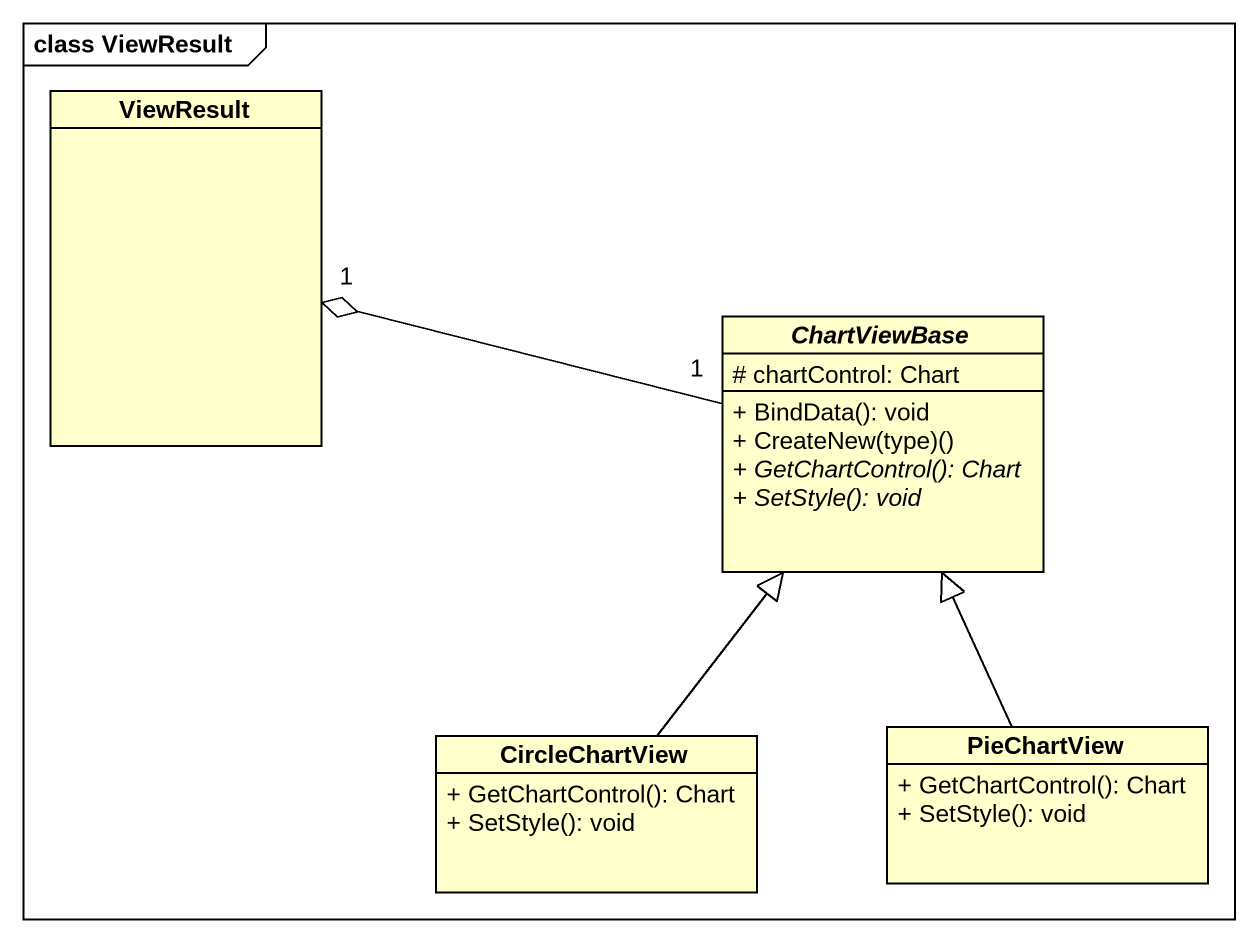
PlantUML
@startuml
mainframe class ViewResult
hide circle
hide empty members
skinparam classAttributeIconSize 0
class ViewResult
abstract class ChartViewBase {
  # chartControl: Chart
  + BindData(): void
  + CreateNew(type)()
  {abstract} + GetChartControl(): Chart
  {abstract} + SetStyle(): void
}
class CircleChartView {
  + GetChartControl(): Chart
  + SetStyle(): void
}
class PieChartView {
  + GetChartControl(): Chart
  + SetStyle(): void
}
ChartViewBase "1" -left-o "1" ViewResult
CircleChartView -up-|> ChartViewBase
PieChartView -up-|> ChartViewBase
@enduml
